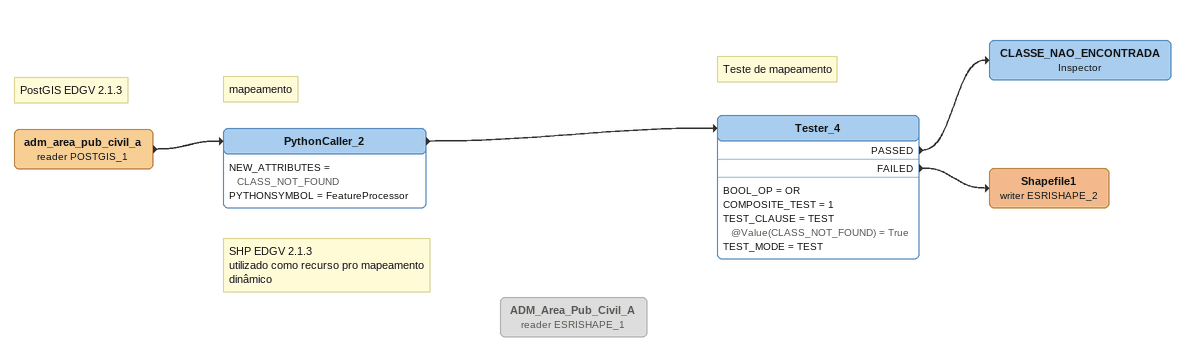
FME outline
Note: PostGIS EDGV 2.1.3
adm_area_pub_civil_a (reader POSTGIS_1)
    -> PythonCaller_2
Note: mapeamento
PythonCaller_2
    NEW_ATTRIBUTES = CLASS_NOT_FOUND
    PYTHONSYMBOL = FeatureProcessor
    -> Tester_4
Note: Teste de mapeamento
Tester_4
    BOOL_OP = OR
    COMPOSITE_TEST = 1
    TEST_CLAUSE = TEST @Value(CLASS_NOT_FOUND) = True
    TEST_MODE = TEST
    PASSED -> CLASSE_NAO_ENCONTRADA
    FAILED -> Shapefile1 (writer ESRISHAPE_2)
CLASSE_NAO_ENCONTRADA: Inspector
Shapefile1 (writer ESRISHAPE_2)
Note: SHP EDGV 2.1.3 / utilizado como recurso pro mapeamento dinâmico
ADM_Area_Pub_Civil_A (reader ESRISHAPE_1) [off]
